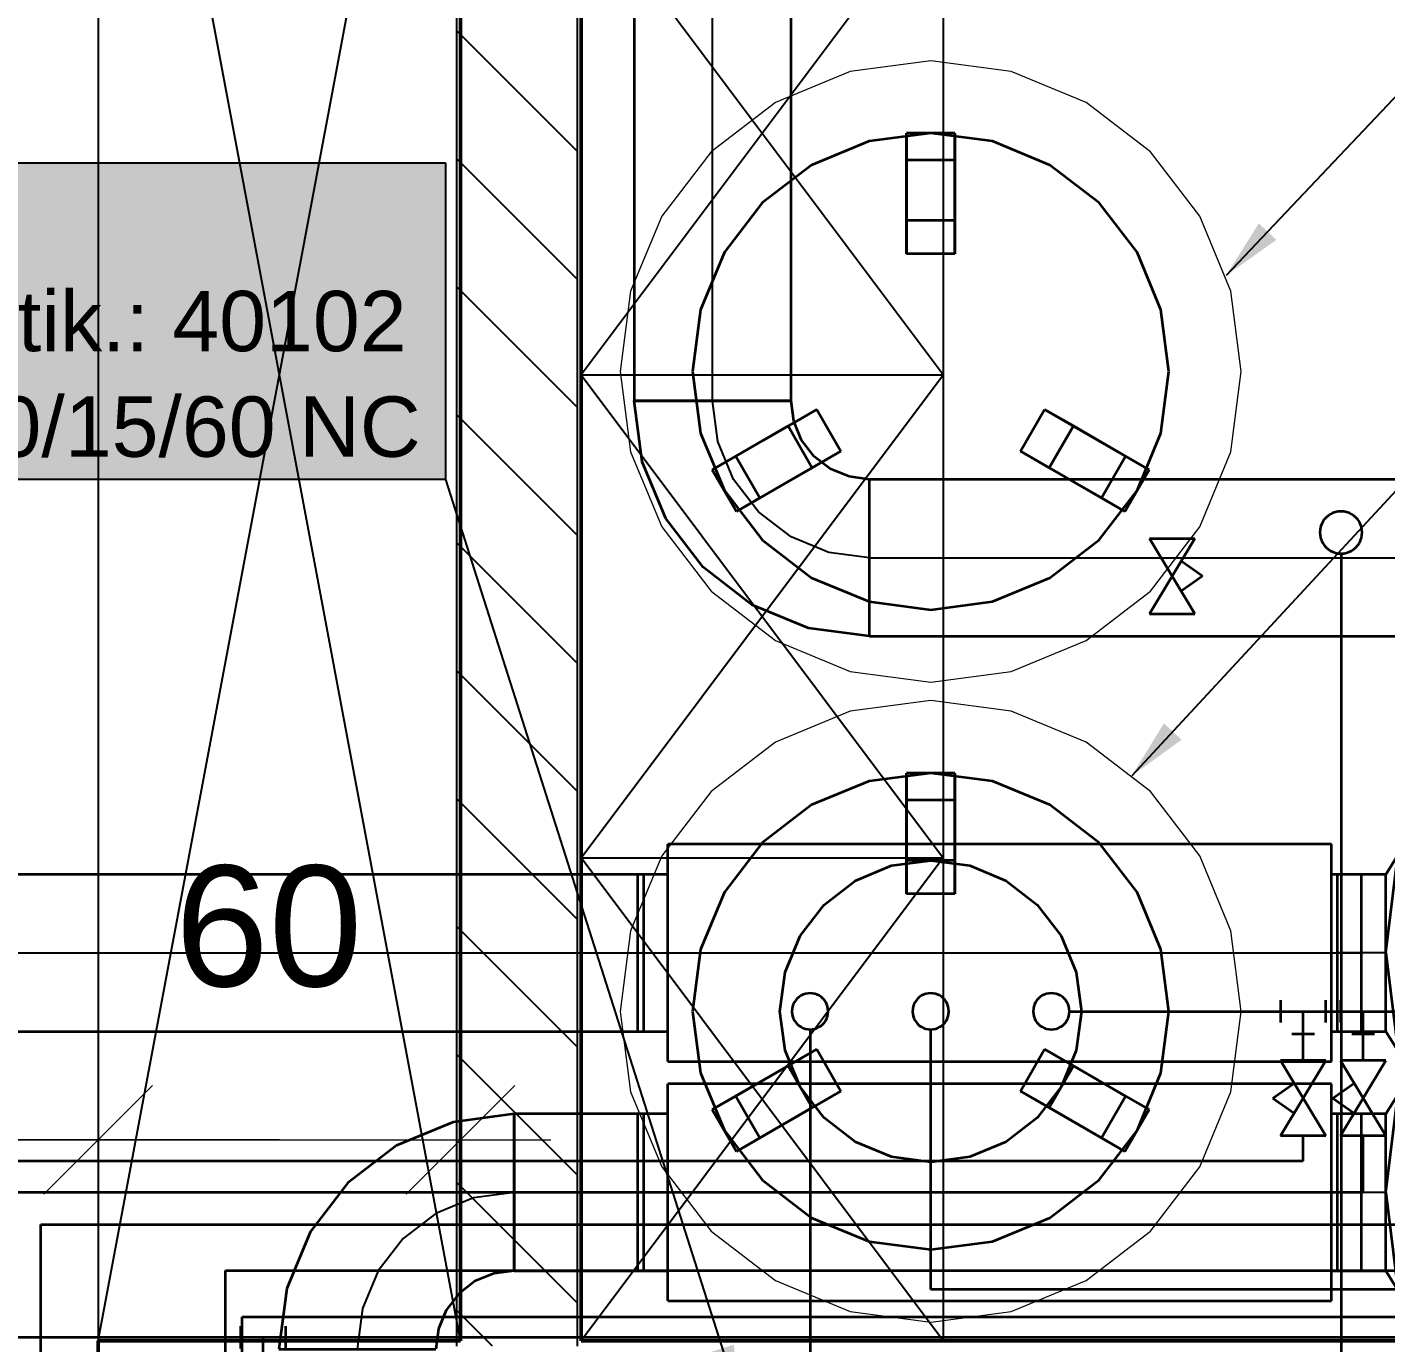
# Model space of a CAD drawing. Extents: x 0 to 756, y -25 to 420.
# Drawn here: x 278.03 to 323.08, y 302.13 to 345.74 of the extents above; entities that cross this region are included whole.
import ezdxf
from ezdxf.lldxf.tags import DXFTag

# ---------------------------------------------------------------- set-up
doc = ezdxf.new("R2010")
doc.units = 0
doc.layers.get('0').update_dxf_attribs({"lineweight": 25})
doc.layers.get('DEFPOINTS').update_dxf_attribs({"lineweight": 25})
for name, color, linetype, lineweight in [('A_Innenwand', 7, 'Continuous', 25), ('Allgemein03', 7, 'Continuous', 25), ('H_Text', 7, 'Continuous', 25), ('L_Text', 7, 'Continuous', 25), ('Maßlinie Allgemein', 7, 'Continuous', 13), ('S_Einrichtung', 7, 'Continuous', 35), ('Wand Holz nicht tragend', 7, 'Continuous', 13)]:
    doc.layers.add(name, color=color, linetype=linetype, lineweight=lineweight)
for name, color, linetype, lineweight, true_color in [('L_Abluft', 2, 'Continuous', 35, 0xffff00), ('L_Aussenluft', 7, 'Continuous', 35, 0x66ff33), ('L_Schalldaempfer', 7, 'Continuous', 35, 0xababab), ('L_Zuluft', 6, 'Continuous', 35, 0xff00ff), ('Raum', 250, 'Continuous', 13, 0x333333), ('RL_Isolierung', 7, 'fein_strichliert', 18, 0x99ff99), ('Rohrleitung', 1, 'Continuous', 35, 0xff0000), ('S_Kaltwasser', 3, 'Continuous', 35, 0x00ff00), ('S_Schmutzwasser', 7, 'Continuous', 35, 0x808040), ('S_Warmwasser', 1, 'fein_strichliert', 35, 0xff0000), ('S_Zirkulation', 7, 'fein_strichliert', 35, 0xff0080)]:
    doc.layers.add(name, color=color, linetype=linetype, lineweight=lineweight, true_color=true_color)
doc.styles.get("Standard").update_dxf_attribs({"font": 'arial.ttf'})
tags = doc.linetypes.add('fein_strichliert', pattern=[4, 1, -2, 1]).pattern_tags.tags
tags[8:9] = [DXFTag(74, 4), DXFTag(75, 0), DXFTag(340, '0'), DXFTag(46, 0.0), DXFTag(50, 0.0), DXFTag(44, 0.0), DXFTag(45, 0.0)]
tags[6:7] = [DXFTag(74, 4), DXFTag(75, 0), DXFTag(340, '0'), DXFTag(46, 0.0), DXFTag(50, 0.0), DXFTag(44, 0.0), DXFTag(45, 0.0)]
tags[4:5] = [DXFTag(74, 4), DXFTag(75, 0), DXFTag(340, '0'), DXFTag(46, 0.0), DXFTag(50, 0.0), DXFTag(44, 0.0), DXFTag(45, 0.0)]
tags = doc.linetypes.add('STRICHPUNKT2', pattern=[12.7, 6.35, -3.175, 0, -3.175]).pattern_tags.tags
tags[10:11] = [DXFTag(74, 4), DXFTag(75, 0), DXFTag(340, '0'), DXFTag(46, 0.0), DXFTag(50, 0.0), DXFTag(44, 0.0), DXFTag(45, 0.0)]
tags[8:9] = [DXFTag(74, 4), DXFTag(75, 0), DXFTag(340, '0'), DXFTag(46, 0.0), DXFTag(50, 0.0), DXFTag(44, 0.0), DXFTag(45, 0.0)]
tags[6:7] = [DXFTag(74, 4), DXFTag(75, 0), DXFTag(340, '0'), DXFTag(46, 0.0), DXFTag(50, 0.0), DXFTag(44, 0.0), DXFTag(45, 0.0)]
tags[4:5] = [DXFTag(74, 4), DXFTag(75, 0), DXFTag(340, '0'), DXFTag(46, 0.0), DXFTag(50, 0.0), DXFTag(44, 0.0), DXFTag(45, 0.0)]

# ---------------------------------------------------------------- blocks, each defined once
blk = doc.blocks.new('Referenz-A01I5XF3IE')
at = {"layer": 'Allgemein03', "color": 0, "lineweight": -2}
for p, q in [((280.39, 366.236), (280.39, 302.194)), ((280.39, 302.194), (292.398, 366.236)), ((292.398, 302.194), (280.39, 366.236)), ((292.398, 366.236), (292.398, 302.194)), ((308.409, 366.236), (308.409, 302.194)), ((308.409, 350.226), (296.401, 334.215)), ((308.409, 334.215), (296.401, 350.226)), ((296.401, 334.215), (308.409, 334.215)), ((296.401, 334.215), (308.409, 318.204)), ((296.401, 318.204), (308.409, 334.215)), ((296.401, 318.204), (308.409, 318.204)), ((308.409, 318.204), (296.401, 302.194)), ((308.409, 302.194), (296.401, 318.204)), ((280.39, 302.194), (292.398, 302.194)), ((296.401, 302.194), (308.409, 302.194)), ((296.401, 302.194), (308.409, 302.194))]:
    blk.add_line(p, q, dxfattribs=at)
at = {"layer": 'DEFPOINTS', "color": 0, "linetype": 'Continuous', "lineweight": 18, "ltscale": 0.18}
for p, q in [((280.39, 308.855), (280.39, 308.855)), ((280.39, 302.194), (280.39, 302.194)), ((280.39, 302.194), (280.39, 302.194)), ((292.398, 302.194), (292.398, 302.194))]:
    blk.add_line(p, q, dxfattribs=at)
at = {"layer": 'Maßlinie Allgemein', "color": 0, "lineweight": 18}
for p, q in [((280.39, 305.853), (280.39, 311.857)), ((280.39, 311.857), (280.39, 305.853)), ((292.398, 305.853), (292.398, 311.857)), ((278.589, 307.053), (282.191, 310.656)), ((282.191, 310.656), (278.589, 307.053)), ((290.597, 307.053), (294.199, 310.656)), ((274.386, 308.855), (283.392, 308.855)), ((275.85, 308.855), (280.39, 308.855)), ((286.394, 308.855), (277.388, 308.855)), ((280.39, 308.855), (292.398, 308.855)), ((286.394, 308.855), (295.4, 308.855))]:
    blk.add_line(p, q, dxfattribs=at)
at = {"layer": 'Raum', "color": 0, "lineweight": -2}
for p, q in [((292.398, 302.194), (292.398, 384.768)), ((296.401, 360.39), (296.401, 302.194)), ((280.39, 298.191), (280.39, 302.194)), ((280.39, 302.194), (292.398, 302.194)), ((296.401, 302.194), (387.461, 302.194))]:
    blk.add_line(p, q, dxfattribs=at)
at = {"layer": 'Wand Holz nicht tragend', "color": 0, "lineweight": 50}
for p, q in [((292.398, 366.236), (292.398, 302.194)), ((296.401, 302.194), (296.401, 366.236)), ((292.398, 302.194), (280.39, 302.194)), ((280.39, 302.194), (280.39, 298.191)), ((387.461, 302.194), (296.401, 302.194))]:
    blk.add_line(p, q, dxfattribs=at)
at = {"layer": 'Maßlinie Allgemein', "color": 0, "lineweight": 18, "insert": (282.931, 317.949), "char_height": 4.00267, "attachment_point": 1}
blk.add_mtext('{\\fArial;60}', dxfattribs=at)
blk = doc.blocks.new('Warmwasser-Wärmepumpe-A01I5XHJIE', base_point=(297.69, 302.816))
at = {"color": 0, "linetype": 'ByBlock', "lineweight": -2, "ltscale": 0.35}
for p, q in [((307.99, 321.016), (305.945, 320.747)), ((308.79, 321.016), (307.19, 321.016)), ((307.19, 320.116), (307.19, 321.016)), ((307.19, 321.016), (307.19, 319.072)), ((310.034, 320.747), (307.99, 321.016)), ((308.79, 320.116), (308.79, 321.016)), ((308.79, 321.016), (308.79, 319.072)), ((305.945, 320.747), (304.04, 319.958)), ((311.94, 319.958), (310.034, 320.747)), ((304.04, 319.958), (302.403, 318.703)), ((308.79, 320.116), (307.19, 320.116)), ((307.19, 318.116), (307.19, 320.116)), ((308.79, 318.116), (308.79, 320.116)), ((313.576, 318.703), (311.94, 319.958)), ((307.19, 319.072), (307.19, 317.016)), ((308.79, 319.072), (308.79, 317.016)), ((302.403, 318.703), (301.148, 317.066)), ((314.831, 317.066), (313.576, 318.703)), ((308.79, 318.116), (307.19, 318.116)), ((307.19, 317.016), (307.19, 318.116)), ((308.79, 317.016), (308.79, 318.116)), ((301.148, 317.066), (300.359, 315.161)), ((308.79, 317.016), (307.19, 317.016)), ((315.62, 315.161), (314.831, 317.066)), ((300.359, 315.161), (300.09, 313.116)), ((315.89, 313.116), (315.62, 315.161)), ((300.09, 313.116), (300.359, 311.072)), ((315.62, 311.072), (315.89, 313.116)), ((302.432, 310.831), (304.212, 311.859)), ((304.212, 311.859), (303.259, 311.309)), ((304.212, 311.859), (305.012, 310.474)), ((310.967, 310.474), (311.767, 311.859)), ((313.548, 310.831), (311.767, 311.859)), ((311.767, 311.859), (312.72, 311.309)), ((303.259, 311.309), (301.527, 310.309)), ((303.259, 311.309), (304.059, 309.924)), ((311.92, 309.924), (312.72, 311.309)), ((312.72, 311.309), (314.452, 310.309)), ((300.359, 311.072), (301.148, 309.166)), ((314.831, 309.166), (315.62, 311.072)), ((300.748, 309.859), (302.432, 310.831)), ((303.232, 309.446), (305.012, 310.474)), ((305.012, 310.474), (304.059, 309.924)), ((312.748, 309.446), (310.967, 310.474)), ((310.967, 310.474), (311.92, 309.924)), ((315.231, 309.859), (313.548, 310.831)), ((301.527, 310.309), (300.748, 309.859)), ((301.527, 310.309), (302.327, 308.924)), ((313.652, 308.924), (314.452, 310.309)), ((314.452, 310.309), (315.231, 309.859)), ((300.748, 309.859), (301.548, 308.474)), ((304.059, 309.924), (302.327, 308.924)), ((311.92, 309.924), (313.652, 308.924)), ((314.431, 308.474), (315.231, 309.859)), ((301.148, 309.166), (302.403, 307.53)), ((301.548, 308.474), (303.232, 309.446)), ((314.431, 308.474), (312.748, 309.446)), ((313.576, 307.53), (314.831, 309.166)), ((302.327, 308.924), (301.548, 308.474)), ((313.652, 308.924), (314.431, 308.474)), ((302.403, 307.53), (304.04, 306.275)), ((311.94, 306.275), (313.576, 307.53)), ((304.04, 306.275), (305.945, 305.486)), ((310.034, 305.486), (311.94, 306.275)), ((305.945, 305.486), (307.99, 305.216)), ((307.99, 305.216), (310.034, 305.486))]:
    blk.add_line(p, q, dxfattribs=at)
at = {"layer": 'RL_Isolierung', "linetype": 'fein_strichliert', "ltscale": 0.18}
for p, q in [((305.324, 323.065), (302.84, 322.036)), ((307.99, 323.416), (305.324, 323.065)), ((310.655, 323.065), (307.99, 323.416)), ((313.14, 322.036), (310.655, 323.065)), ((302.84, 322.036), (300.706, 320.4)), ((315.273, 320.4), (313.14, 322.036)), ((300.706, 320.4), (299.07, 318.266)), ((316.91, 318.266), (315.273, 320.4)), ((299.07, 318.266), (298.041, 315.782)), ((317.939, 315.782), (316.91, 318.266)), ((298.041, 315.782), (297.69, 313.116)), ((318.29, 313.116), (317.939, 315.782)), ((297.69, 313.116), (298.041, 310.451)), ((317.939, 310.451), (318.29, 313.116)), ((298.041, 310.451), (299.07, 307.966)), ((316.91, 307.966), (317.939, 310.451)), ((299.07, 307.966), (300.706, 305.833)), ((315.273, 305.833), (316.91, 307.966)), ((300.706, 305.833), (302.84, 304.196)), ((313.14, 304.196), (315.273, 305.833)), ((302.84, 304.196), (305.324, 303.167)), ((310.655, 303.167), (313.14, 304.196)), ((305.324, 303.167), (307.99, 302.816)), ((307.99, 302.816), (310.655, 303.167))]:
    blk.add_line(p, q, dxfattribs=at)
blk = doc.blocks.new('Bauteilbeschriftung-A01I5XHLIE', base_point=(314.658, 320.924))
at = {"color": 0, "linetype": 'ByBlock', "lineweight": -2, "ltscale": 0.25}
blk.add_line((336.09, 344.053), (314.658, 320.924), dxfattribs=at)
for points in [[(316.311, 322.12), (315.391, 322.12), (315.724, 322.663)], [(314.658, 320.924), (316.311, 322.12), (315.391, 322.12)]]:
    blk.add_solid(points, dxfattribs=at)
blk = doc.blocks.new('Rohrübergang  symmetrisch-A01I5XHTIE', base_point=(321.479, 311.813))
at = {"color": 0, "linetype": 'ByBlock', "lineweight": -2, "ltscale": 0.35}
for p, q in [((323.079, 315.053), (323.479, 318.293)), ((323.079, 317.653), (323.479, 318.293)), ((324.479, 318.293), (323.479, 318.293)), ((323.479, 318.293), (323.479, 311.813)), ((324.479, 318.293), (324.479, 311.813)), ((323.079, 317.653), (321.479, 317.653)), ((321.479, 316.13), (321.479, 317.653)), ((323.079, 316.13), (323.079, 317.653)), ((321.479, 313.976), (321.479, 316.13)), ((323.079, 313.976), (323.079, 316.13)), ((323.079, 315.053), (323.479, 311.813)), ((321.479, 312.453), (321.479, 313.976)), ((323.079, 312.453), (323.079, 313.976)), ((321.479, 312.453), (323.079, 312.453)), ((323.079, 312.453), (323.479, 311.813)), ((324.479, 311.813), (323.479, 311.813))]:
    blk.add_line(p, q, dxfattribs=at)
at = {"color": 0, "linetype": 'STRICHPUNKT2', "lineweight": 25, "ltscale": 0.25}
blk.add_line((323.079, 315.053), (321.479, 315.053), dxfattribs=at)
blk = doc.blocks.new('Rohrübergang  symmetrisch-A01I5XHVIE', base_point=(321.479, 303.873))
at = {"color": 0, "linetype": 'ByBlock', "lineweight": -2, "ltscale": 0.35}
for p, q in [((323.079, 307.113), (323.479, 310.353)), ((323.079, 309.713), (323.479, 310.353)), ((324.479, 310.353), (323.479, 310.353)), ((323.479, 310.353), (323.479, 303.873)), ((324.479, 310.353), (324.479, 303.873)), ((323.079, 309.713), (321.479, 309.713)), ((321.479, 308.19), (321.479, 309.713)), ((323.079, 308.19), (323.079, 309.713)), ((321.479, 306.036), (321.479, 308.19)), ((323.079, 306.036), (323.079, 308.19)), ((323.079, 307.113), (323.479, 303.873)), ((321.479, 304.513), (321.479, 306.036)), ((323.079, 304.513), (323.079, 306.036)), ((321.479, 304.513), (323.079, 304.513)), ((323.079, 304.513), (323.479, 303.873)), ((324.479, 303.873), (323.479, 303.873))]:
    blk.add_line(p, q, dxfattribs=at)
at = {"color": 0, "linetype": 'STRICHPUNKT2', "lineweight": 25, "ltscale": 0.25}
blk.add_line((323.079, 307.113), (321.479, 307.113), dxfattribs=at)
blk = doc.blocks.new('Telefonieschalldämpfer-A01I5XHXIE', base_point=(298.279, 311.453))
at = {"color": 0, "linetype": 'ByBlock', "lineweight": -2, "ltscale": 0.35}
for p, q in [((321.279, 318.653), (299.279, 318.653)), ((299.279, 316.544), (299.279, 318.653)), ((321.279, 316.544), (321.279, 318.653)), ((299.279, 317.653), (298.279, 317.653)), ((298.279, 316.13), (298.279, 317.653)), ((299.279, 316.13), (299.279, 317.653)), ((322.279, 317.653), (321.279, 317.653)), ((321.279, 316.13), (321.279, 317.653)), ((322.279, 316.13), (322.279, 317.653)), ((299.279, 313.562), (299.279, 316.544)), ((321.279, 313.562), (321.279, 316.544)), ((298.279, 313.976), (298.279, 316.13)), ((299.279, 313.976), (299.279, 316.13)), ((321.279, 313.976), (321.279, 316.13)), ((322.279, 313.976), (322.279, 316.13)), ((298.279, 312.453), (298.279, 313.976)), ((299.279, 312.453), (299.279, 313.976)), ((299.279, 311.453), (299.279, 313.562)), ((321.279, 312.453), (321.279, 313.976)), ((321.279, 311.453), (321.279, 313.562)), ((322.279, 312.453), (322.279, 313.976)), ((298.279, 312.453), (299.279, 312.453)), ((321.279, 312.453), (322.279, 312.453)), ((299.279, 311.453), (321.279, 311.453))]:
    blk.add_line(p, q, dxfattribs=at)
at = {"color": 0, "linetype": 'STRICHPUNKT2', "lineweight": 25, "ltscale": 0.25}
blk.add_line((298.279, 315.053), (322.279, 315.053), dxfattribs=at)
blk = doc.blocks.new('Telefonieschalldämpfer-A01I5XHZIE', base_point=(298.279, 303.513))
at = {"color": 0, "linetype": 'ByBlock', "lineweight": -2, "ltscale": 0.35}
for p, q in [((321.279, 310.713), (299.279, 310.713)), ((299.279, 308.604), (299.279, 310.713)), ((321.279, 308.604), (321.279, 310.713)), ((299.279, 309.713), (298.279, 309.713)), ((298.279, 308.19), (298.279, 309.713)), ((299.279, 308.19), (299.279, 309.713)), ((322.279, 309.713), (321.279, 309.713)), ((321.279, 308.19), (321.279, 309.713)), ((322.279, 308.19), (322.279, 309.713)), ((299.279, 305.622), (299.279, 308.604)), ((321.279, 305.622), (321.279, 308.604)), ((298.279, 306.036), (298.279, 308.19)), ((299.279, 306.036), (299.279, 308.19)), ((321.279, 306.036), (321.279, 308.19)), ((322.279, 306.036), (322.279, 308.19)), ((298.279, 304.513), (298.279, 306.036)), ((299.279, 304.513), (299.279, 306.036)), ((321.279, 304.513), (321.279, 306.036)), ((322.279, 304.513), (322.279, 306.036)), ((299.279, 303.513), (299.279, 305.622)), ((321.279, 303.513), (321.279, 305.622)), ((298.279, 304.513), (299.279, 304.513)), ((321.279, 304.513), (322.279, 304.513)), ((299.279, 303.513), (321.279, 303.513))]:
    blk.add_line(p, q, dxfattribs=at)
at = {"color": 0, "linetype": 'STRICHPUNKT2', "lineweight": 25, "ltscale": 0.25}
blk.add_line((298.279, 307.113), (322.279, 307.113), dxfattribs=at)
blk = doc.blocks.new('Wickelfalzrohr-A01I5XI3IE', base_point=(268.663, 312.453))
at = {"color": 0, "linetype": 'ByBlock', "lineweight": -2, "ltscale": 0.35}
for p, q in [((298.479, 317.653), (268.663, 317.653)), ((268.663, 316.13), (268.663, 317.653)), ((298.479, 316.13), (298.479, 317.653)), ((268.663, 313.976), (268.663, 316.13)), ((298.479, 313.976), (298.479, 316.13)), ((268.663, 312.453), (268.663, 313.976)), ((298.479, 312.453), (298.479, 313.976)), ((268.663, 312.453), (298.479, 312.453))]:
    blk.add_line(p, q, dxfattribs=at)
at = {"color": 0, "linetype": 'STRICHPUNKT2', "lineweight": 25, "ltscale": 0.25}
blk.add_line((268.663, 315.053), (298.479, 315.053), dxfattribs=at)
blk = doc.blocks.new('Bauteilbeschriftung-A01I5XIBIE', base_point=(256.874, 300.038))
at = {"color": 0, "lineweight": -2}
for p, q in [((256.874, 341.25), (291.901, 341.25)), ((256.874, 330.75), (256.874, 341.25)), ((291.901, 341.25), (291.901, 330.75)), ((291.901, 330.75), (256.874, 330.75))]:
    blk.add_line(p, q, dxfattribs=at)
at = {"color": 0, "linetype": 'ByBlock', "lineweight": -2, "ltscale": 0.25}
blk.add_line((291.901, 330.75), (301.686, 300.038), dxfattribs=at)
at = {"color": 7, "linetype": 'ByBlock', "lineweight": -2, "ltscale": 0.25, "true_color": 0xffffff}
for points in [[(256.874, 330.75), (291.901, 330.75), (256.874, 341.25)], [(291.901, 330.75), (256.874, 341.25), (291.901, 341.25)]]:
    blk.add_solid(points, dxfattribs=at)
at = {"color": 0, "linetype": 'ByBlock', "lineweight": -2, "ltscale": 0.25}
for points in [[(301.487, 301.822), (300.698, 301.822), (301.46, 302.065)], [(301.686, 300.038), (301.487, 301.822), (300.698, 301.822)]]:
    blk.add_solid(points, dxfattribs=at)
at = {"color": 0, "linetype": 'ByBlock', "lineweight": -2, "ltscale": 0.25, "char_height": 2, "attachment_point": 1}
for s, insert in [('{\\fArial;Abluftventilator}', (257.541, 340.5)), ('{\\fArial;Fabr.: Helios, Artik.: 40102}', (257.541, 337)), ('{\\fArial;Typ: ELS- EC 40/15/60 NC}', (257.541, 333.5))]:
    blk.add_mtext(s, dxfattribs=dict(at, insert=insert))
blk = doc.blocks.new('Wickelfalzrohr-A01I5XJVIE', base_point=(294.177, 304.513))
at = {"color": 0, "linetype": 'ByBlock', "lineweight": -2, "ltscale": 0.35}
for p, q in [((298.479, 309.713), (294.177, 309.713)), ((294.177, 308.19), (294.177, 309.713)), ((298.479, 308.19), (298.479, 309.713)), ((294.177, 306.036), (294.177, 308.19)), ((298.479, 306.036), (298.479, 308.19)), ((294.177, 304.513), (294.177, 306.036)), ((298.479, 304.513), (298.479, 306.036)), ((294.177, 304.513), (298.479, 304.513))]:
    blk.add_line(p, q, dxfattribs=at)
at = {"color": 0, "linetype": 'STRICHPUNKT2', "lineweight": 25, "ltscale": 0.25}
blk.add_line((294.177, 307.113), (298.479, 307.113), dxfattribs=at)
blk = doc.blocks.new('Bogen-A01I5XJXIE', base_point=(286.377, 301.913))
at = {"color": 0, "linetype": 'ByBlock', "lineweight": -2, "ltscale": 0.35}
for p, q in [((294.177, 309.713), (292.159, 309.447)), ((294.177, 309.713), (294.177, 309.624)), ((294.177, 309.624), (294.177, 309.365)), ((292.159, 309.447), (290.277, 308.668)), ((294.177, 309.365), (294.177, 308.951)), ((290.277, 308.668), (288.662, 307.428)), ((294.177, 308.951), (294.177, 308.413)), ((294.177, 308.413), (294.177, 307.786)), ((294.177, 307.786), (294.177, 307.113)), ((288.662, 307.428), (287.422, 305.813)), ((294.177, 307.113), (294.177, 306.44)), ((294.177, 306.44), (294.177, 305.813)), ((287.422, 305.813), (286.643, 303.932)), ((294.177, 305.813), (294.177, 305.274)), ((294.177, 305.274), (294.177, 304.861)), ((294.177, 304.861), (294.177, 304.602)), ((294.177, 304.602), (294.177, 304.513)), ((292.877, 304.165), (292.339, 303.751)), ((293.504, 304.424), (292.877, 304.165)), ((294.177, 304.513), (293.504, 304.424)), ((286.643, 303.932), (286.377, 301.913)), ((292.339, 303.751), (291.926, 303.213)), ((291.926, 303.213), (291.666, 302.586)), ((291.666, 302.586), (291.577, 301.913)), ((286.377, 301.913), (286.466, 301.913)), ((286.466, 301.913), (286.726, 301.913)), ((286.726, 301.913), (287.139, 301.913)), ((287.139, 301.913), (287.677, 301.913)), ((287.677, 301.913), (288.304, 301.913)), ((288.304, 301.913), (288.977, 301.913)), ((288.977, 301.913), (289.65, 301.913)), ((289.65, 301.913), (290.277, 301.913)), ((290.277, 301.913), (290.816, 301.913)), ((290.816, 301.913), (291.229, 301.913)), ((291.229, 301.913), (291.489, 301.913)), ((291.489, 301.913), (291.577, 301.913))]:
    blk.add_line(p, q, dxfattribs=at)
at = {"color": 0, "linetype": 'STRICHPUNKT2', "lineweight": 25, "ltscale": 0.25}
for p, q in [((292.832, 306.936), (291.577, 306.416)), ((294.177, 307.113), (292.832, 306.936)), ((291.577, 306.416), (290.5, 305.59)), ((290.5, 305.59), (289.674, 304.513)), ((289.674, 304.513), (289.155, 303.259)), ((289.155, 303.259), (288.977, 301.913))]:
    blk.add_line(p, q, dxfattribs=at)
blk = doc.blocks.new('Wickelfalzrohr-A01I5XKJIE', base_point=(305.959, 325.553))
at = {"color": 0, "linetype": 'ByBlock', "lineweight": -2, "ltscale": 0.35}
for p, q in [((379.799, 330.753), (305.959, 330.753)), ((305.959, 329.23), (305.959, 330.753)), ((305.959, 327.076), (305.959, 329.23)), ((305.959, 325.553), (305.959, 327.076)), ((305.959, 325.553), (379.799, 325.553))]:
    blk.add_line(p, q, dxfattribs=at)
at = {"color": 0, "linetype": 'STRICHPUNKT2', "lineweight": 25, "ltscale": 0.25}
blk.add_line((305.959, 328.153), (379.799, 328.153), dxfattribs=at)
blk = doc.blocks.new('Bogen-A01I5XKNIE', base_point=(298.159, 325.553))
at = {"color": 0, "linetype": 'ByBlock', "lineweight": -2, "ltscale": 0.35}
for p, q in [((298.159, 333.353), (298.248, 333.353)), ((298.425, 331.334), (298.159, 333.353)), ((298.248, 333.353), (298.508, 333.353)), ((298.508, 333.353), (298.921, 333.353)), ((298.921, 333.353), (299.459, 333.353)), ((299.459, 333.353), (300.086, 333.353)), ((300.086, 333.353), (300.759, 333.353)), ((300.759, 333.353), (301.432, 333.353)), ((301.432, 333.353), (302.059, 333.353)), ((302.059, 333.353), (302.598, 333.353)), ((302.598, 333.353), (303.011, 333.353)), ((303.011, 333.353), (303.271, 333.353)), ((303.271, 333.353), (303.359, 333.353)), ((303.448, 332.68), (303.359, 333.353)), ((303.708, 332.053), (303.448, 332.68)), ((304.121, 331.514), (303.708, 332.053)), ((299.204, 329.453), (298.425, 331.334)), ((304.659, 331.101), (304.121, 331.514)), ((305.286, 330.842), (304.659, 331.101)), ((305.959, 330.753), (305.286, 330.842)), ((305.959, 330.664), (305.959, 330.753)), ((305.959, 330.405), (305.959, 330.664)), ((305.959, 329.991), (305.959, 330.405)), ((305.959, 329.453), (305.959, 329.991)), ((300.444, 327.837), (299.204, 329.453)), ((305.959, 328.826), (305.959, 329.453)), ((305.959, 328.153), (305.959, 328.826)), ((305.959, 327.48), (305.959, 328.153)), ((302.059, 326.598), (300.444, 327.837)), ((305.959, 326.853), (305.959, 327.48)), ((305.959, 326.314), (305.959, 326.853)), ((303.941, 325.819), (302.059, 326.598)), ((305.959, 325.901), (305.959, 326.314)), ((305.959, 325.553), (303.941, 325.819)), ((305.959, 325.642), (305.959, 325.901)), ((305.959, 325.553), (305.959, 325.642))]:
    blk.add_line(p, q, dxfattribs=at)
at = {"color": 0, "linetype": 'STRICHPUNKT2', "lineweight": 25, "ltscale": 0.25}
for p, q in [((300.937, 332.007), (300.759, 333.353)), ((301.456, 330.753), (300.937, 332.007)), ((302.282, 329.676), (301.456, 330.753)), ((303.359, 328.85), (302.282, 329.676)), ((304.614, 328.33), (303.359, 328.85)), ((305.959, 328.153), (304.614, 328.33))]:
    blk.add_line(p, q, dxfattribs=at)
blk = doc.blocks.new('Wand-A01I5XL7IE', base_point=(292.279, 302.013))
at = {"color": 0, "linetype": 'ByBlock', "lineweight": -2, "ltscale": 0.25}
for p, q in [((292.279, 302.013), (292.279, 366.213)), ((296.279, 302.013), (296.279, 366.213))]:
    blk.add_line(p, q, dxfattribs=at)
at = {"color": 0, "lineweight": -2}
for p, q in [((296.279, 341.622), (292.279, 345.622)), ((296.279, 337.379), (292.279, 341.379)), ((296.279, 333.137), (292.279, 337.137)), ((296.279, 328.894), (292.279, 332.894)), ((296.279, 324.651), (292.279, 328.651)), ((296.279, 320.409), (292.279, 324.409)), ((296.279, 316.166), (292.279, 320.166)), ((296.279, 311.924), (292.279, 315.924)), ((296.279, 307.681), (292.279, 311.681)), ((296.279, 303.438), (292.279, 307.438)), ((293.461, 302.013), (292.279, 303.196))]:
    blk.add_line(p, q, dxfattribs=at)
blk = doc.blocks.new('Wickelfalzrohr-A01I5XLRIE', base_point=(298.159, 333.353))
at = {"color": 0, "linetype": 'ByBlock', "lineweight": -2, "ltscale": 0.35}
for p, q in [((298.159, 348.54), (298.159, 333.353)), ((299.682, 348.54), (298.159, 348.54)), ((301.835, 348.54), (299.682, 348.54)), ((303.359, 348.54), (301.835, 348.54)), ((303.359, 333.353), (303.359, 348.54)), ((299.682, 333.353), (298.159, 333.353)), ((301.835, 333.353), (299.682, 333.353)), ((303.359, 333.353), (301.835, 333.353))]:
    blk.add_line(p, q, dxfattribs=at)
at = {"color": 0, "linetype": 'STRICHPUNKT2', "lineweight": 25, "ltscale": 0.25}
blk.add_line((300.759, 333.353), (300.759, 348.54), dxfattribs=at)
blk = doc.blocks.new('Bodenwasserablauf DN 70-A01I5XP1IE', base_point=(320.896, 328.292))
at = {"color": 0, "linetype": 'ByBlock', "lineweight": -2, "ltscale": 0.35}
for p, q in [((320.99, 329.342), (320.95, 329.26)), ((321.041, 329.418), (320.99, 329.342)), ((321.102, 329.487), (321.041, 329.418)), ((321.17, 329.547), (321.102, 329.487)), ((321.246, 329.598), (321.17, 329.547)), ((321.329, 329.638), (321.246, 329.598)), ((321.415, 329.668), (321.329, 329.638)), ((321.505, 329.686), (321.415, 329.668)), ((321.596, 329.692), (321.505, 329.686)), ((321.688, 329.686), (321.596, 329.692)), ((321.778, 329.668), (321.688, 329.686)), ((321.864, 329.638), (321.778, 329.668)), ((321.946, 329.598), (321.864, 329.638)), ((322.023, 329.547), (321.946, 329.598)), ((322.091, 329.487), (322.023, 329.547)), ((322.152, 329.418), (322.091, 329.487)), ((322.203, 329.342), (322.152, 329.418)), ((322.243, 329.26), (322.203, 329.342)), ((320.902, 329.083), (320.896, 328.992)), ((320.896, 328.992), (320.902, 328.9)), ((320.92, 329.173), (320.902, 329.083)), ((320.902, 328.9), (320.92, 328.811)), ((320.95, 329.26), (320.92, 329.173)), ((322.273, 329.173), (322.243, 329.26)), ((322.29, 329.083), (322.273, 329.173)), ((322.273, 328.811), (322.29, 328.9)), ((322.296, 328.992), (322.29, 329.083)), ((322.29, 328.9), (322.296, 328.992)), ((320.92, 328.811), (320.95, 328.724)), ((320.95, 328.724), (320.99, 328.642)), ((320.99, 328.642), (321.041, 328.566)), ((321.041, 328.566), (321.102, 328.497)), ((321.102, 328.497), (321.17, 328.436)), ((321.17, 328.436), (321.246, 328.386)), ((321.946, 328.386), (322.023, 328.436)), ((322.023, 328.436), (322.091, 328.497)), ((322.091, 328.497), (322.152, 328.566)), ((322.152, 328.566), (322.203, 328.642)), ((322.203, 328.642), (322.243, 328.724)), ((322.243, 328.724), (322.273, 328.811)), ((321.246, 328.386), (321.329, 328.345)), ((321.329, 328.345), (321.415, 328.316)), ((321.415, 328.316), (321.505, 328.298)), ((321.505, 328.298), (321.596, 328.292)), ((321.596, 328.292), (321.688, 328.298)), ((321.688, 328.298), (321.778, 328.316)), ((321.778, 328.316), (321.864, 328.345)), ((321.864, 328.345), (321.946, 328.386))]:
    blk.add_line(p, q, dxfattribs=at)
blk = doc.blocks.new('Abwasserleitung-A01I5XP3IE', base_point=(320.44, 300.114))
at = {"color": 0, "linetype": 'ByBlock', "lineweight": -2, "ltscale": 0.35}
for p, q in [((321.596, 328.292), (321.596, 301.271)), ((321.596, 301.271), (320.44, 300.114))]:
    blk.add_line(p, q, dxfattribs=at)
blk = doc.blocks.new('Trinkwassererwärmer unmittelbar beheizt-A01I5XS1IE', base_point=(302.99, 308.116))
at = {"color": 0, "linetype": 'ByBlock', "lineweight": -2, "ltscale": 0.35}
for p, q in [((306.695, 317.946), (307.99, 318.116)), ((307.99, 318.116), (309.284, 317.946)), ((305.49, 317.446), (306.695, 317.946)), ((309.284, 317.946), (310.49, 317.446)), ((304.454, 316.652), (305.49, 317.446)), ((310.49, 317.446), (311.525, 316.652)), ((303.659, 315.616), (304.454, 316.652)), ((311.525, 316.652), (312.32, 315.616)), ((303.16, 314.41), (303.659, 315.616)), ((312.32, 315.616), (312.819, 314.41)), ((302.99, 313.116), (303.16, 314.41)), ((312.819, 314.41), (312.99, 313.116)), ((303.16, 311.822), (302.99, 313.116)), ((312.99, 313.116), (312.819, 311.822)), ((303.659, 310.616), (303.16, 311.822)), ((312.819, 311.822), (312.32, 310.616)), ((304.454, 309.581), (303.659, 310.616)), ((312.32, 310.616), (311.525, 309.581)), ((305.49, 308.786), (304.454, 309.581)), ((311.525, 309.581), (310.49, 308.786)), ((306.695, 308.287), (305.49, 308.786)), ((310.49, 308.786), (309.284, 308.287)), ((307.99, 308.116), (306.695, 308.287)), ((309.284, 308.287), (307.99, 308.116))]:
    blk.add_line(p, q, dxfattribs=at)
at = {"layer": 'S_Kaltwasser', "lineweight": -2}
for p, q in [((307.624, 313.592), (307.565, 313.541)), ((307.69, 313.636), (307.624, 313.592)), ((307.76, 313.671), (307.69, 313.636)), ((307.834, 313.696), (307.76, 313.671)), ((307.911, 313.711), (307.834, 313.696)), ((307.99, 313.716), (307.911, 313.711)), ((308.068, 313.711), (307.99, 313.716)), ((308.145, 313.696), (308.068, 313.711)), ((308.219, 313.671), (308.145, 313.696)), ((308.29, 313.636), (308.219, 313.671)), ((308.355, 313.592), (308.29, 313.636)), ((308.414, 313.541), (308.355, 313.592)), ((307.395, 313.195), (307.39, 313.116)), ((307.39, 313.116), (307.395, 313.038)), ((307.41, 313.272), (307.395, 313.195)), ((307.435, 313.346), (307.41, 313.272)), ((307.47, 313.416), (307.435, 313.346)), ((307.514, 313.482), (307.47, 313.416)), ((307.565, 313.541), (307.514, 313.482)), ((308.466, 313.482), (308.414, 313.541)), ((308.509, 313.416), (308.466, 313.482)), ((308.544, 313.346), (308.509, 313.416)), ((308.569, 313.272), (308.544, 313.346)), ((308.584, 313.195), (308.569, 313.272)), ((308.59, 313.116), (308.584, 313.195)), ((308.584, 313.038), (308.59, 313.116)), ((307.395, 313.038), (307.41, 312.961)), ((307.41, 312.961), (307.435, 312.887)), ((307.435, 312.887), (307.47, 312.816)), ((307.47, 312.816), (307.514, 312.751)), ((307.514, 312.751), (307.565, 312.692)), ((307.565, 312.692), (307.624, 312.64)), ((308.355, 312.64), (308.414, 312.692)), ((308.414, 312.692), (308.466, 312.751)), ((308.466, 312.751), (308.509, 312.816)), ((308.509, 312.816), (308.544, 312.887)), ((308.544, 312.887), (308.569, 312.961)), ((308.569, 312.961), (308.584, 313.038)), ((307.624, 312.64), (307.69, 312.597)), ((307.69, 312.597), (307.76, 312.562)), ((307.76, 312.562), (307.834, 312.537)), ((307.834, 312.537), (307.911, 312.521)), ((307.911, 312.521), (307.99, 312.516)), ((307.99, 312.516), (308.068, 312.521)), ((308.068, 312.521), (308.145, 312.537)), ((308.145, 312.537), (308.219, 312.562)), ((308.219, 312.562), (308.29, 312.597)), ((308.29, 312.597), (308.355, 312.64))]:
    blk.add_line(p, q, dxfattribs=at)
at = {"layer": 'S_Warmwasser', "linetype": 'ByBlock', "lineweight": -2, "ltscale": 0.35}
for p, q in [((303.624, 313.592), (303.565, 313.541)), ((303.69, 313.636), (303.624, 313.592)), ((303.76, 313.671), (303.69, 313.636)), ((303.834, 313.696), (303.76, 313.671)), ((303.911, 313.711), (303.834, 313.696)), ((303.99, 313.716), (303.911, 313.711)), ((304.068, 313.711), (303.99, 313.716)), ((304.145, 313.696), (304.068, 313.711)), ((304.219, 313.671), (304.145, 313.696)), ((304.29, 313.636), (304.219, 313.671)), ((304.355, 313.592), (304.29, 313.636)), ((304.414, 313.541), (304.355, 313.592)), ((303.395, 313.195), (303.39, 313.116)), ((303.39, 313.116), (303.395, 313.038)), ((303.41, 313.272), (303.395, 313.195)), ((303.435, 313.346), (303.41, 313.272)), ((303.47, 313.416), (303.435, 313.346)), ((303.514, 313.482), (303.47, 313.416)), ((303.565, 313.541), (303.514, 313.482)), ((304.466, 313.482), (304.414, 313.541)), ((304.509, 313.416), (304.466, 313.482)), ((304.544, 313.346), (304.509, 313.416)), ((304.569, 313.272), (304.544, 313.346)), ((304.584, 313.195), (304.569, 313.272)), ((304.59, 313.116), (304.584, 313.195)), ((304.584, 313.038), (304.59, 313.116)), ((303.395, 313.038), (303.41, 312.961)), ((303.41, 312.961), (303.435, 312.887)), ((303.435, 312.887), (303.47, 312.816)), ((303.47, 312.816), (303.514, 312.751)), ((303.514, 312.751), (303.565, 312.692)), ((303.565, 312.692), (303.624, 312.64)), ((304.355, 312.64), (304.414, 312.692)), ((304.414, 312.692), (304.466, 312.751)), ((304.466, 312.751), (304.509, 312.816)), ((304.509, 312.816), (304.544, 312.887)), ((304.544, 312.887), (304.569, 312.961)), ((304.569, 312.961), (304.584, 313.038)), ((303.624, 312.64), (303.69, 312.597)), ((303.69, 312.597), (303.76, 312.562)), ((303.76, 312.562), (303.834, 312.537)), ((303.834, 312.537), (303.911, 312.521)), ((303.911, 312.521), (303.99, 312.516)), ((303.99, 312.516), (304.068, 312.521)), ((304.068, 312.521), (304.145, 312.537)), ((304.145, 312.537), (304.219, 312.562)), ((304.219, 312.562), (304.29, 312.597)), ((304.29, 312.597), (304.355, 312.64))]:
    blk.add_line(p, q, dxfattribs=at)
at = {"layer": 'S_Zirkulation', "linetype": 'ByBlock', "lineweight": -2, "ltscale": 0.35}
for p, q in [((311.624, 313.592), (311.565, 313.541)), ((311.69, 313.636), (311.624, 313.592)), ((311.76, 313.671), (311.69, 313.636)), ((311.834, 313.696), (311.76, 313.671)), ((311.911, 313.711), (311.834, 313.696)), ((311.99, 313.716), (311.911, 313.711)), ((312.068, 313.711), (311.99, 313.716)), ((312.145, 313.696), (312.068, 313.711)), ((312.219, 313.671), (312.145, 313.696)), ((312.29, 313.636), (312.219, 313.671)), ((312.355, 313.592), (312.29, 313.636)), ((312.414, 313.541), (312.355, 313.592)), ((311.395, 313.195), (311.39, 313.116)), ((311.39, 313.116), (311.395, 313.038)), ((311.41, 313.272), (311.395, 313.195)), ((311.435, 313.346), (311.41, 313.272)), ((311.47, 313.416), (311.435, 313.346)), ((311.514, 313.482), (311.47, 313.416)), ((311.565, 313.541), (311.514, 313.482)), ((312.466, 313.482), (312.414, 313.541)), ((312.509, 313.416), (312.466, 313.482)), ((312.544, 313.346), (312.509, 313.416)), ((312.569, 313.272), (312.544, 313.346)), ((312.584, 313.195), (312.569, 313.272)), ((312.59, 313.116), (312.584, 313.195)), ((312.584, 313.038), (312.59, 313.116)), ((311.395, 313.038), (311.41, 312.961)), ((311.41, 312.961), (311.435, 312.887)), ((311.435, 312.887), (311.47, 312.816)), ((311.47, 312.816), (311.514, 312.751)), ((311.514, 312.751), (311.565, 312.692)), ((311.565, 312.692), (311.624, 312.64)), ((312.355, 312.64), (312.414, 312.692)), ((312.414, 312.692), (312.466, 312.751)), ((312.466, 312.751), (312.509, 312.816)), ((312.509, 312.816), (312.544, 312.887)), ((312.544, 312.887), (312.569, 312.961)), ((312.569, 312.961), (312.584, 313.038)), ((311.624, 312.64), (311.69, 312.597)), ((311.69, 312.597), (311.76, 312.562)), ((311.76, 312.562), (311.834, 312.537)), ((311.834, 312.537), (311.911, 312.521)), ((311.911, 312.521), (311.99, 312.516)), ((311.99, 312.516), (312.068, 312.521)), ((312.068, 312.521), (312.145, 312.537)), ((312.145, 312.537), (312.219, 312.562)), ((312.219, 312.562), (312.29, 312.597)), ((312.29, 312.597), (312.355, 312.64))]:
    blk.add_line(p, q, dxfattribs=at)
blk = doc.blocks.new('Verbundrohr (Stange)-A01I5XS3IE', base_point=(307.99, 303.896))
at = {"color": 0, "linetype": 'ByBlock', "lineweight": -2, "ltscale": 0.35}
for p, q in [((307.99, 303.896), (307.99, 312.516)), ((344.23, 303.896), (307.99, 303.896))]:
    blk.add_line(p, q, dxfattribs=at)
blk = doc.blocks.new('Verbundrohr (Stange)-A01I5XTPIE', base_point=(282.585, 244.903))
at = {"color": 0, "linetype": 'ByBlock', "lineweight": -2, "ltscale": 0.35}
for p, q in [((285.161, 266.029), (285.161, 302.993)), ((285.161, 302.993), (328.279, 302.993))]:
    blk.add_line(p, q, dxfattribs=at)
blk = doc.blocks.new('Automatische Drosselarmatur-A01I5XTTIE', base_point=(315.248, 326.292))
at = {"color": 0, "linetype": 'Continuous', "lineweight": -2, "ltscale": 0.35}
for p, q in [((316.748, 326.292), (315.248, 328.792)), ((315.248, 328.792), (316.748, 328.792)), ((316.748, 328.792), (315.248, 326.292)), ((316.998, 327.542), (316.298, 328.042)), ((316.998, 327.542), (316.298, 327.042)), ((315.248, 326.292), (316.748, 326.292))]:
    blk.add_line(p, q, dxfattribs=at)
blk = doc.blocks.new('Verbundrohr (Stange)-A01I5XTVIE', base_point=(303.99, 300.95))
at = {"color": 0, "linetype": 'ByBlock', "lineweight": -2, "ltscale": 0.35}
blk.add_line((303.99, 312.516), (303.99, 300.95), dxfattribs=at)
blk = doc.blocks.new('Verbundrohr (Stange)-A01I5XU3IE', base_point=(282.157, 153.736))
at = {"color": 0, "linetype": 'ByBlock', "lineweight": -2, "ltscale": 0.35}
for p, q in [((284.604, 266.841), (284.604, 304.521)), ((284.604, 304.521), (326.298, 304.521))]:
    blk.add_line(p, q, dxfattribs=at)
blk = doc.blocks.new('Verbundrohr (Stange)-A01I5XUBIE', base_point=(282.981, 244.087))
at = {"color": 0, "linetype": 'ByBlock', "lineweight": -2, "ltscale": 0.35}
for p, q in [((285.853, 265.633), (285.853, 302.308)), ((282.981, 244.087), (282.981, 265.633)), ((282.981, 265.633), (285.853, 265.633))]:
    blk.add_line(p, q, dxfattribs=at)
blk = doc.blocks.new('Verbundrohr (Stange)-A01I5XUFIE', base_point=(285.853, 302.307))
at = {"color": 0, "linetype": 'ByBlock', "lineweight": -2, "ltscale": 0.35}
blk.add_line((351.73, 302.308), (285.853, 302.308), dxfattribs=at)
blk = doc.blocks.new('Verbundrohr (Stange)-A01I5XUHIE', base_point=(276.022, 302.307))
at = {"color": 0, "linetype": 'ByBlock', "lineweight": -2, "ltscale": 0.35}
blk.add_line((285.853, 302.308), (276.022, 302.308), dxfattribs=at)
blk = doc.blocks.new('T-Stück-A01I5XUJIE', base_point=(285.103, 301.557))
at = {"color": 0, "lineweight": -2}
for p, q in [((285.103, 302.683), (285.103, 301.933)), ((286.603, 301.933), (286.603, 302.683)), ((285.478, 301.558), (286.228, 301.558))]:
    blk.add_line(p, q, dxfattribs=at)
blk = doc.blocks.new('Verbundrohr (Stange)-A01I5XURIE', base_point=(248.225, 308.164))
at = {"color": 0, "linetype": 'ByBlock', "lineweight": -2, "ltscale": 0.35}
for p, q in [((320.339, 311.488), (320.339, 313.116)), ((320.339, 308.164), (320.339, 308.988)), ((252.275, 308.164), (320.339, 308.164))]:
    blk.add_line(p, q, dxfattribs=at)
blk = doc.blocks.new('Automatische Drosselarmatur-A01I5XUTIE', base_point=(319.339, 308.988))
at = {"color": 0, "linetype": 'Continuous', "lineweight": -2, "ltscale": 0.35}
for p, q in [((319.589, 311.488), (321.089, 308.988)), ((319.589, 308.988), (321.089, 311.488)), ((321.089, 311.488), (319.589, 311.488)), ((319.339, 310.238), (320.039, 310.738)), ((319.339, 310.238), (320.039, 309.738)), ((321.089, 308.988), (319.589, 308.988))]:
    blk.add_line(p, q, dxfattribs=at)
blk = doc.blocks.new('Verbundrohr (Stange)-A01I5XUVIE', base_point=(312.59, 313.116))
at = {"color": 0, "linetype": 'ByBlock', "lineweight": -2, "ltscale": 0.35}
blk.add_line((312.59, 313.116), (320.339, 313.116), dxfattribs=at)
blk = doc.blocks.new('T-Stück-A01I5XUXIE', base_point=(319.589, 312.366))
at = {"color": 0, "linetype": 'Continuous', "lineweight": -2, "ltscale": 0.35}
for p, q in [((319.589, 313.491), (319.589, 312.741)), ((321.089, 312.741), (321.089, 313.491)), ((319.964, 312.366), (320.714, 312.366))]:
    blk.add_line(p, q, dxfattribs=at)
blk = doc.blocks.new('Verbundrohr (Stange)-A01I5XUZIE', base_point=(177.644, 268.332))
at = {"color": 0, "linetype": 'ByBlock', "lineweight": -2, "ltscale": 0.35}
for p, q in [((322.326, 311.488), (322.326, 313.116)), ((322.326, 307.117), (322.326, 308.988)), ((274.908, 307.117), (322.326, 307.117))]:
    blk.add_line(p, q, dxfattribs=at)
blk = doc.blocks.new('Automatische Drosselarmatur-A01I5XV1IE', base_point=(321.326, 308.988))
at = {"color": 0, "linetype": 'Continuous', "lineweight": -2, "ltscale": 0.35}
for p, q in [((321.576, 311.488), (323.076, 308.988)), ((321.576, 308.988), (323.076, 311.488)), ((323.076, 311.488), (321.576, 311.488)), ((321.326, 310.238), (322.026, 310.738)), ((321.326, 310.238), (322.026, 309.738)), ((323.076, 308.988), (321.576, 308.988))]:
    blk.add_line(p, q, dxfattribs=at)
blk = doc.blocks.new('Verbundrohr (Stange)-A01I5XV3IE', base_point=(320.339, 313.116))
at = {"color": 0, "linetype": 'ByBlock', "lineweight": -2, "ltscale": 0.35}
blk.add_line((320.339, 313.116), (322.326, 313.116), dxfattribs=at)
blk = doc.blocks.new('T-Stück-A01I5XV5IE', base_point=(321.576, 312.366))
at = {"color": 0, "linetype": 'Continuous', "lineweight": -2, "ltscale": 0.35}
for p, q in [((321.576, 313.491), (321.576, 312.741)), ((323.076, 312.741), (323.076, 313.491)), ((321.951, 312.366), (322.701, 312.366))]:
    blk.add_line(p, q, dxfattribs=at)
blk = doc.blocks.new('Verbundrohr (Stange)-A01I5XV7IE', base_point=(169.453, 225.051))
at = {"color": 0, "linetype": 'ByBlock', "lineweight": -2, "ltscale": 0.35}
for p, q in [((278.486, 225.051), (278.486, 306.048)), ((278.486, 306.048), (324.312, 306.048))]:
    blk.add_line(p, q, dxfattribs=at)
blk = doc.blocks.new('Verbundrohr (Stange)-A01I5XVBIE', base_point=(322.326, 313.116))
at = {"color": 0, "linetype": 'ByBlock', "lineweight": -2, "ltscale": 0.35}
blk.add_line((322.326, 313.116), (324.312, 313.116), dxfattribs=at)
blk = doc.blocks.new('Warmwasser-Wärmepumpe-A01I5XVLIE', base_point=(297.69, 324.029))
at = {"color": 0, "linetype": 'ByBlock', "lineweight": -2, "ltscale": 0.35}
for p, q in [((305.945, 341.96), (304.04, 341.17)), ((307.99, 342.229), (305.945, 341.96)), ((308.79, 342.229), (307.19, 342.229)), ((307.19, 341.329), (307.19, 342.229)), ((307.19, 342.229), (307.19, 340.285)), ((310.034, 341.96), (307.99, 342.229)), ((308.79, 341.329), (308.79, 342.229)), ((308.79, 342.229), (308.79, 340.285)), ((311.94, 341.17), (310.034, 341.96)), ((304.04, 341.17), (302.403, 339.915)), ((308.79, 341.329), (307.19, 341.329)), ((307.19, 339.329), (307.19, 341.329)), ((308.79, 339.329), (308.79, 341.329)), ((313.576, 339.915), (311.94, 341.17)), ((307.19, 340.285), (307.19, 338.229)), ((308.79, 340.285), (308.79, 338.229)), ((302.403, 339.915), (301.148, 338.279)), ((314.831, 338.279), (313.576, 339.915)), ((308.79, 339.329), (307.19, 339.329)), ((307.19, 338.229), (307.19, 339.329)), ((308.79, 338.229), (308.79, 339.329)), ((301.148, 338.279), (300.359, 336.373)), ((308.79, 338.229), (307.19, 338.229)), ((315.62, 336.373), (314.831, 338.279)), ((300.359, 336.373), (300.09, 334.329)), ((315.89, 334.329), (315.62, 336.373)), ((300.09, 334.329), (300.359, 332.284)), ((315.62, 332.284), (315.89, 334.329)), ((302.432, 332.044), (304.212, 333.072)), ((304.212, 333.072), (303.259, 332.522)), ((304.212, 333.072), (305.012, 331.686)), ((310.967, 331.686), (311.767, 333.072)), ((313.548, 332.044), (311.767, 333.072)), ((311.767, 333.072), (312.72, 332.522)), ((303.259, 332.522), (301.527, 331.522)), ((303.259, 332.522), (304.059, 331.136)), ((311.92, 331.136), (312.72, 332.522)), ((312.72, 332.522), (314.452, 331.522)), ((300.359, 332.284), (301.148, 330.379)), ((300.748, 331.072), (302.432, 332.044)), ((315.231, 331.072), (313.548, 332.044)), ((314.831, 330.379), (315.62, 332.284)), ((303.232, 330.658), (305.012, 331.686)), ((305.012, 331.686), (304.059, 331.136)), ((312.748, 330.658), (310.967, 331.686)), ((310.967, 331.686), (311.92, 331.136)), ((301.527, 331.522), (300.748, 331.072)), ((301.527, 331.522), (302.327, 330.136)), ((304.059, 331.136), (302.327, 330.136)), ((311.92, 331.136), (313.652, 330.136)), ((313.652, 330.136), (314.452, 331.522)), ((314.452, 331.522), (315.231, 331.072)), ((300.748, 331.072), (301.548, 329.686)), ((314.431, 329.686), (315.231, 331.072)), ((301.148, 330.379), (302.403, 328.743)), ((301.548, 329.686), (303.232, 330.658)), ((314.431, 329.686), (312.748, 330.658)), ((313.576, 328.743), (314.831, 330.379)), ((302.327, 330.136), (301.548, 329.686)), ((313.652, 330.136), (314.431, 329.686)), ((302.403, 328.743), (304.04, 327.487)), ((311.94, 327.487), (313.576, 328.743)), ((304.04, 327.487), (305.945, 326.698)), ((310.034, 326.698), (311.94, 327.487)), ((305.945, 326.698), (307.99, 326.429)), ((307.99, 326.429), (310.034, 326.698))]:
    blk.add_line(p, q, dxfattribs=at)
at = {"layer": 'RL_Isolierung', "linetype": 'fein_strichliert', "ltscale": 0.18}
for p, q in [((305.324, 344.278), (302.84, 343.249)), ((307.99, 344.629), (305.324, 344.278)), ((310.655, 344.278), (307.99, 344.629)), ((313.14, 343.249), (310.655, 344.278)), ((302.84, 343.249), (300.706, 341.612)), ((315.273, 341.612), (313.14, 343.249)), ((300.706, 341.612), (299.07, 339.479)), ((316.91, 339.479), (315.273, 341.612)), ((299.07, 339.479), (298.041, 336.995)), ((317.939, 336.995), (316.91, 339.479)), ((298.041, 336.995), (297.69, 334.329)), ((318.29, 334.329), (317.939, 336.995)), ((297.69, 334.329), (298.041, 331.663)), ((317.939, 331.663), (318.29, 334.329)), ((298.041, 331.663), (299.07, 329.179)), ((316.91, 329.179), (317.939, 331.663)), ((299.07, 329.179), (300.706, 327.046)), ((315.273, 327.046), (316.91, 329.179)), ((300.706, 327.046), (302.84, 325.409)), ((313.14, 325.409), (315.273, 327.046)), ((302.84, 325.409), (305.324, 324.38)), ((310.655, 324.38), (313.14, 325.409)), ((305.324, 324.38), (307.99, 324.029)), ((307.99, 324.029), (310.655, 324.38))]:
    blk.add_line(p, q, dxfattribs=at)
blk = doc.blocks.new('Bauteilbeschriftung-A01I5XVNIE', base_point=(317.785, 337.512))
at = {"color": 0, "linetype": 'ByBlock', "lineweight": -2, "ltscale": 0.25}
blk.add_line((336.09, 356.853), (317.785, 337.512), dxfattribs=at)
for points in [[(319.451, 338.689), (318.525, 338.689), (318.87, 339.239)], [(317.785, 337.512), (319.451, 338.689), (318.525, 338.689)]]:
    blk.add_solid(points, dxfattribs=at)

msp = doc.modelspace()

# ---------------------------------------------------------------- block references
at = {"color": 8, "lineweight": 25, "ltscale": 0.25, "true_color": 0x808080}
msp.add_blockref('Referenz-A01I5XF3IE', (0, 0), dxfattribs=at)
at = {"layer": 'A_Innenwand', "ltscale": 0.25}
msp.add_blockref('Wand-A01I5XL7IE', (292.279, 302.013), dxfattribs=at)
at = {"layer": 'H_Text', "color": 7, "ltscale": 0.25}
for name, p in [('Bauteilbeschriftung-A01I5XVNIE', (317.785, 337.512)), ('Bauteilbeschriftung-A01I5XHLIE', (314.658, 320.924))]:
    msp.add_blockref(name, p, dxfattribs=at)
at = {"layer": 'L_Abluft', "ltscale": 0.35}
for name, p in [('Rohrübergang  symmetrisch-A01I5XHVIE', (321.479, 303.873)), ('Bogen-A01I5XJXIE', (286.377, 301.913)), ('Wickelfalzrohr-A01I5XJVIE', (294.177, 304.513))]:
    msp.add_blockref(name, p, dxfattribs=at)
at = {"layer": 'L_Aussenluft', "ltscale": 0.35}
for name, p in [('Wickelfalzrohr-A01I5XLRIE', (298.159, 333.353)), ('Bogen-A01I5XKNIE', (298.159, 325.553)), ('Wickelfalzrohr-A01I5XKJIE', (305.959, 325.553))]:
    msp.add_blockref(name, p, dxfattribs=at)
at = {"layer": 'L_Schalldaempfer', "ltscale": 0.35}
for name, p in [('Telefonieschalldämpfer-A01I5XHXIE', (298.279, 311.453)), ('Telefonieschalldämpfer-A01I5XHZIE', (298.279, 303.513))]:
    msp.add_blockref(name, p, dxfattribs=at)
at = {"layer": 'L_Text', "color": 7, "ltscale": 0.25}
msp.add_blockref('Bauteilbeschriftung-A01I5XIBIE', (256.874, 300.038), dxfattribs=at)
at = {"layer": 'L_Zuluft', "ltscale": 0.35}
for name, p in [('Rohrübergang  symmetrisch-A01I5XHTIE', (321.479, 311.813)), ('Wickelfalzrohr-A01I5XI3IE', (268.663, 312.453))]:
    msp.add_blockref(name, p, dxfattribs=at)
at = {"layer": 'Rohrleitung', "ltscale": 0.7}
for name, p in [('Warmwasser-Wärmepumpe-A01I5XVLIE', (297.69, 324.029)), ('Warmwasser-Wärmepumpe-A01I5XHJIE', (297.69, 302.816))]:
    msp.add_blockref(name, p, dxfattribs=at)
at = {"layer": 'S_Einrichtung', "ltscale": 0.35}
msp.add_blockref('Trinkwassererwärmer unmittelbar beheizt-A01I5XS1IE', (302.99, 308.116), dxfattribs=at)
at = {"layer": 'S_Kaltwasser', "ltscale": 0.35}
for name, p in [('Verbundrohr (Stange)-A01I5XS3IE', (307.99, 303.896)), ('Verbundrohr (Stange)-A01I5XUHIE', (276.022, 302.307)), ('Verbundrohr (Stange)-A01I5XUBIE', (282.981, 244.087)), ('T-Stück-A01I5XUJIE', (285.103, 301.557)), ('Verbundrohr (Stange)-A01I5XUFIE', (285.853, 302.307))]:
    msp.add_blockref(name, p, dxfattribs=at)
at = {"layer": 'S_Schmutzwasser', "ltscale": 0.35}
for name, p in [('Bodenwasserablauf DN 70-A01I5XP1IE', (320.896, 328.292)), ('Abwasserleitung-A01I5XP3IE', (320.44, 300.114))]:
    msp.add_blockref(name, p, dxfattribs=at)
at = {"layer": 'S_Warmwasser', "ltscale": 0.35}
msp.add_blockref('Verbundrohr (Stange)-A01I5XTVIE', (303.99, 300.95), dxfattribs=at)
at = {"layer": 'S_Zirkulation', "ltscale": 0.35}
for name, p in [('Verbundrohr (Stange)-A01I5XURIE', (248.225, 308.164)), ('Automatische Drosselarmatur-A01I5XTTIE', (315.248, 326.292)), ('Verbundrohr (Stange)-A01I5XV7IE', (169.453, 225.051)), ('Verbundrohr (Stange)-A01I5XUZIE', (177.644, 268.332)), ('Verbundrohr (Stange)-A01I5XU3IE', (282.157, 153.736)), ('Verbundrohr (Stange)-A01I5XTPIE', (282.585, 244.903)), ('Verbundrohr (Stange)-A01I5XUVIE', (312.59, 313.116)), ('T-Stück-A01I5XUXIE', (319.589, 312.366)), ('Verbundrohr (Stange)-A01I5XV3IE', (320.339, 313.116)), ('T-Stück-A01I5XV5IE', (321.576, 312.366)), ('Verbundrohr (Stange)-A01I5XVBIE', (322.326, 313.116)), ('Automatische Drosselarmatur-A01I5XUTIE', (319.339, 308.988)), ('Automatische Drosselarmatur-A01I5XV1IE', (321.326, 308.988))]:
    msp.add_blockref(name, p, dxfattribs=at)

doc.saveas('drawing.dxf')
